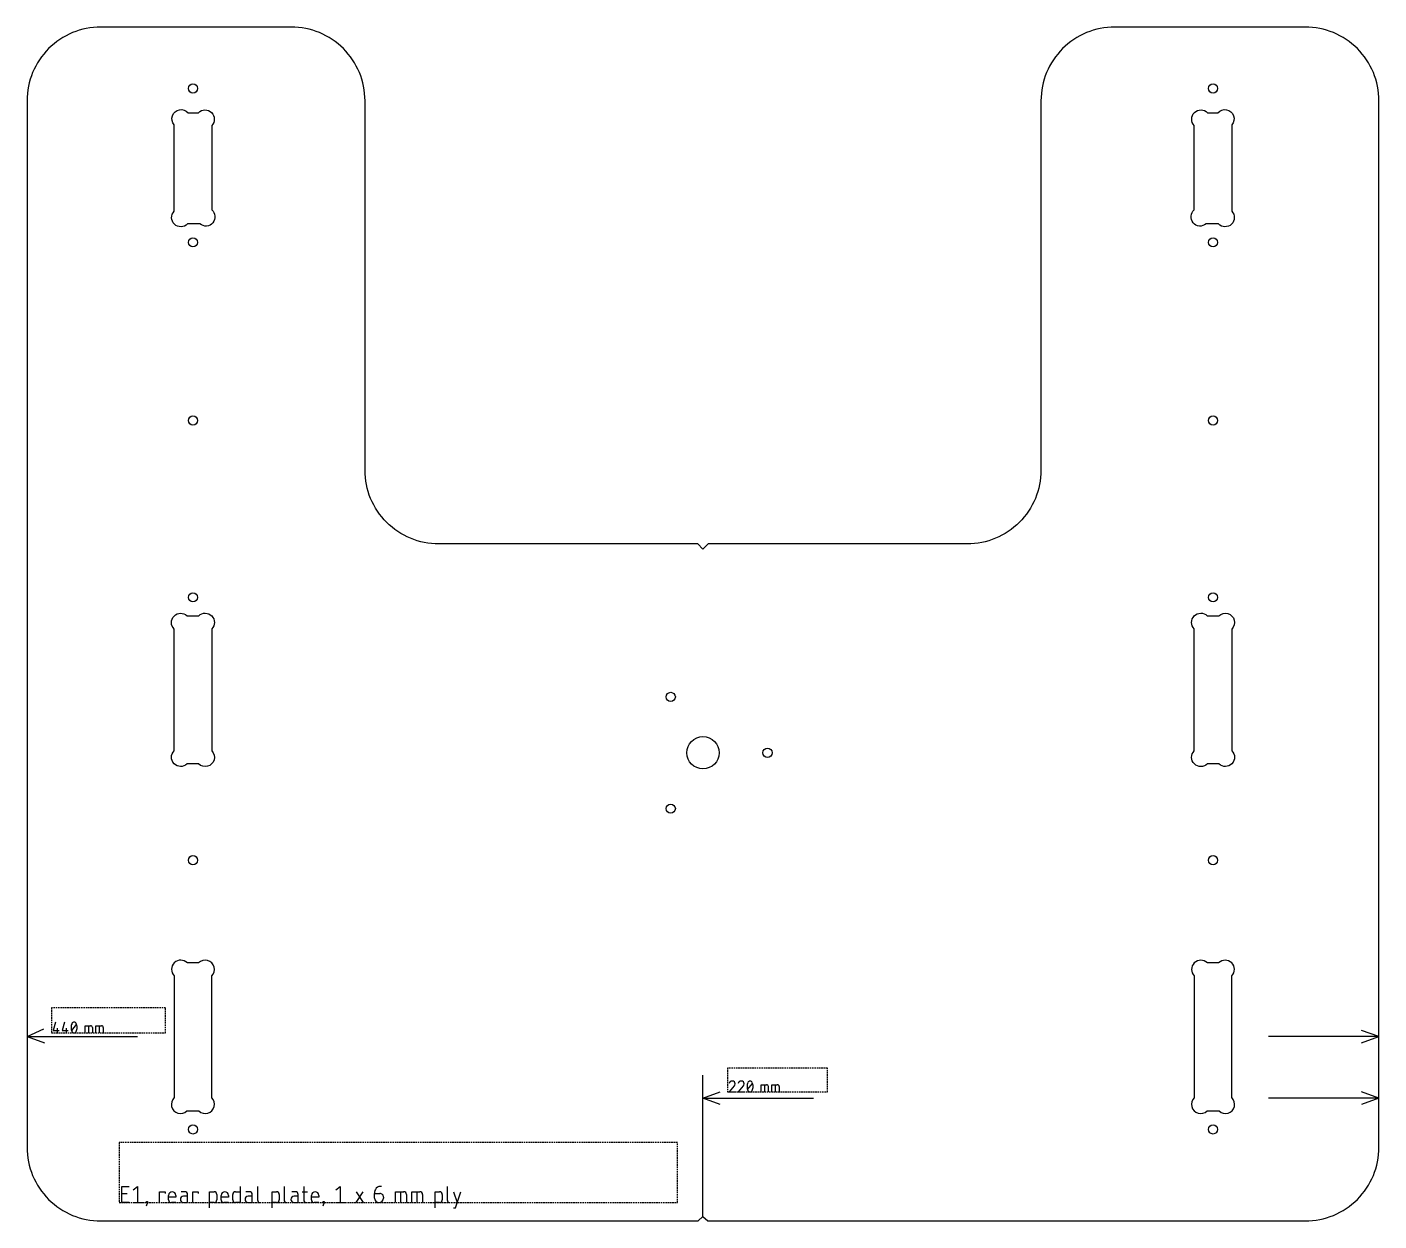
# Model space of a CAD drawing. Header units: millimetres. Extents: x 737 to 1177, y -2526 to -2138.
import ezdxf

# ---------------------------------------------------------------- set-up
doc = ezdxf.new("R2010")
doc.units = ezdxf.units.MM
doc.linetypes.add('DASHED', pattern=[0.75, 0.5, -0.25])
doc.layers.get('0').update_dxf_attribs({"linetype": 'CONTINUOUS'})
doc.layers.add('1', color=7, linetype='DASHED')

msp = doc.modelspace()

# ---------------------------------------------------------------- linework, layer by layer
for p, q in [((736.86, -2466.3), (742.31, -2463.78)), ((746.13, -2461.56), (745.35, -2464.29)), ((746.71, -2463.51), (746.71, -2465.07)), ((749.05, -2461.56), (748.27, -2464.29)), ((749.64, -2463.51), (749.64, -2465.07)), ((751.39, -2464.29), (752.95, -2462.34)), ((755.78, -2465.07), (755.78, -2462.73)), ((755.78, -2462.73), (757.54, -2462.73)), ((756.95, -2465.07), (756.95, -2462.73)), ((758.12, -2463.32), (758.12, -2465.07)), ((759.29, -2465.07), (759.29, -2462.73)), ((759.29, -2462.73), (761.05, -2462.73)), ((760.46, -2465.07), (760.46, -2462.73)), ((761.63, -2463.32), (761.63, -2465.07)), ((736.86, -2466.3), (772.86, -2466.3)), ((736.86, -2466.3), (742.5, -2468.36)), ((745.35, -2464.29), (747.3, -2464.29)), ((748.27, -2464.29), (750.22, -2464.29)), ((1176.86, -2466.3), (1140.86, -2466.3)), ((1176.86, -2466.3), (1171.22, -2464.25)), ((1171.22, -2468.36), (1176.86, -2466.3)), ((956.86, -2524.87), (956.86, -2478.87)), ((971.39, -2483.52), (972.95, -2481.57)), ((956.86, -2486.3), (962.5, -2484.25)), ((967.01, -2482.35), (965.35, -2484.3)), ((965.35, -2484.3), (967.3, -2484.3)), ((969.93, -2482.35), (968.27, -2484.3)), ((968.27, -2484.3), (970.22, -2484.3)), ((975.78, -2484.3), (975.78, -2481.96)), ((975.78, -2481.96), (977.54, -2481.96)), ((976.95, -2484.3), (976.95, -2481.96)), ((978.12, -2482.55), (978.12, -2484.3)), ((979.29, -2484.3), (979.29, -2481.96)), ((979.29, -2481.96), (981.05, -2481.96)), ((980.46, -2484.3), (980.46, -2481.96)), ((981.63, -2482.55), (981.63, -2484.3)), ((1176.86, -2486.3), (1171.22, -2484.25)), ((956.86, -2486.3), (992.86, -2486.3)), ((962.5, -2488.36), (956.86, -2486.3)), ((1176.86, -2486.3), (1140.86, -2486.3)), ((1176.86, -2486.3), (1171.22, -2488.36)), ((767.74, -2520.3), (767.74, -2515.04)), ((767.74, -2515.04), (770.08, -2515.04)), ((771.4, -2516.21), (772.86, -2515.04)), ((772.86, -2515.04), (772.86, -2520.3)), ((780.02, -2520.3), (780.02, -2516.79)), ((780.02, -2516.79), (781.78, -2516.79)), ((781.78, -2516.79), (781.78, -2517.38)), ((788.21, -2516.79), (787.04, -2516.79)), ((790.85, -2520.3), (790.85, -2516.79)), ((790.85, -2516.79), (792.6, -2516.79)), ((792.6, -2516.79), (792.6, -2517.38)), ((796.26, -2522.06), (796.26, -2516.79)), ((796.26, -2516.79), (797.72, -2516.79)), ((804.74, -2516.79), (806.2, -2516.79)), ((806.2, -2515.04), (806.2, -2520.3)), ((809.27, -2516.79), (808.1, -2516.79)), ((811.91, -2515.04), (811.91, -2519.43)), ((816.59, -2522.06), (816.59, -2516.79)), ((816.59, -2516.79), (818.05, -2516.79)), ((820.54, -2515.04), (820.54, -2519.43)), ((824.19, -2516.79), (823.02, -2516.79)), ((826.39, -2516.79), (828.14, -2516.79)), ((826.97, -2515.04), (826.97, -2519.43)), ((837.35, -2516.21), (838.82, -2515.04)), ((838.82, -2515.04), (838.82, -2520.3)), ((843.94, -2520.3), (846.28, -2516.79)), ((843.94, -2516.79), (846.28, -2520.3)), ((856.81, -2520.3), (856.81, -2516.79)), ((856.81, -2516.79), (859.44, -2516.79)), ((858.56, -2520.3), (858.56, -2516.79)), ((862.07, -2520.3), (862.07, -2516.79)), ((862.07, -2516.79), (864.7, -2516.79)), ((863.83, -2520.3), (863.83, -2516.79)), ((869.68, -2522.06), (869.68, -2516.79)), ((869.68, -2516.79), (871.14, -2516.79)), ((873.62, -2515.04), (873.62, -2519.43)), ((875.67, -2516.79), (876.84, -2520.3)), ((876.26, -2522.06), (878.01, -2516.79)), ((767.74, -2517.38), (769.49, -2517.38)), ((770.08, -2520.3), (767.74, -2520.3)), ((771.4, -2520.3), (774.32, -2520.3)), ((776.08, -2520.3), (775.64, -2521.47)), ((775.78, -2520.3), (775.78, -2520.01)), ((775.78, -2520.01), (776.08, -2520.01)), ((776.08, -2520.3), (775.78, -2520.3)), ((776.08, -2520.01), (776.08, -2520.3)), ((782.95, -2519.43), (782.95, -2517.96)), ((785.29, -2518.55), (782.95, -2518.55)), ((785.29, -2520.3), (783.83, -2520.3)), ((785.29, -2517.96), (785.29, -2518.55)), ((789.09, -2518.26), (787.78, -2518.26)), ((787.78, -2520.3), (789.09, -2520.3)), ((789.09, -2520.3), (789.09, -2517.67)), ((797.72, -2520.3), (796.26, -2520.3)), ((798.6, -2517.67), (798.6, -2519.43)), ((800.06, -2519.43), (800.06, -2517.96)), ((802.4, -2518.55), (800.06, -2518.55)), ((802.4, -2520.3), (800.94, -2520.3)), ((802.4, -2517.96), (802.4, -2518.55)), ((803.86, -2519.43), (803.86, -2517.67)), ((806.2, -2520.3), (804.74, -2520.3)), ((810.15, -2518.26), (808.84, -2518.26)), ((808.84, -2520.3), (810.15, -2520.3)), ((810.15, -2520.3), (810.15, -2517.67)), ((818.05, -2520.3), (816.59, -2520.3)), ((818.93, -2517.67), (818.93, -2519.43)), ((825.07, -2518.26), (823.75, -2518.26)), ((823.75, -2520.3), (825.07, -2520.3)), ((825.07, -2520.3), (825.07, -2517.67)), ((827.85, -2520.3), (828.14, -2520.3)), ((829.46, -2519.43), (829.46, -2517.96)), ((831.8, -2518.55), (829.46, -2518.55)), ((831.8, -2520.3), (830.33, -2520.3)), ((831.8, -2517.96), (831.8, -2518.55)), ((833.55, -2520.3), (833.11, -2521.47)), ((833.26, -2520.3), (833.26, -2520.01)), ((833.26, -2520.01), (833.55, -2520.01)), ((833.55, -2520.3), (833.26, -2520.3)), ((833.55, -2520.01), (833.55, -2520.3)), ((837.35, -2520.3), (840.28, -2520.3)), ((849.93, -2517.38), (851.69, -2517.38)), ((849.93, -2518.84), (849.93, -2517.38)), ((852.86, -2518.55), (852.86, -2518.84)), ((860.32, -2517.67), (860.32, -2520.3)), ((865.58, -2517.67), (865.58, -2520.3)), ((871.14, -2520.3), (869.68, -2520.3)), ((872.02, -2517.67), (872.02, -2519.43)), ((875.67, -2522.06), (876.26, -2522.06))]:
    msp.add_line(p, q)
for points in [[(736.86, -2502.3, 0.414214), (760.86, -2526.3), (955.29, -2526.3), (956.86, -2524.87), (958.44, -2526.3), (1152.86, -2526.3, 0.414214), (1176.86, -2502.3), (1176.86, -2161.62, 0.414214), (1152.86, -2137.62), (1090.86, -2137.62, 0.414214), (1066.86, -2161.62), (1066.86, -2281.89, -0.414214), (1042.86, -2305.89), (958.52, -2305.89), (956.86, -2307.55), (955.2, -2305.89), (870.86, -2305.89, -0.414214), (846.86, -2281.89), (846.86, -2161.62, 0.414214), (822.86, -2137.62), (760.86, -2137.62, 0.414214), (736.86, -2161.62)], [(784.76, -2197.58), (784.76, -2169.47, -1), (789.28, -2165.52), (792.67, -2165.52, -1), (796.96, -2169.71), (796.96, -2197.11, -1), (793.12, -2201.72), (789.1, -2201.72, -1)], [(1128.96, -2169.47), (1128.96, -2197.58, -1), (1124.62, -2201.72), (1120.6, -2201.72, -1), (1116.76, -2197.11), (1116.76, -2169.71, -1), (1121.06, -2165.52), (1124.44, -2165.52, -1)], [(784.76, -2373.2), (784.76, -2333.61, -1), (788.94, -2329.3), (792.74, -2329.3, -1), (796.96, -2333.57), (796.96, -2373.27, -1), (792.71, -2377.5), (788.94, -2377.5, -1)], [(1128.96, -2333.61), (1128.96, -2373.2, -1), (1124.78, -2377.5), (1121.02, -2377.5, -1), (1116.76, -2373.27), (1116.76, -2333.57, -1), (1120.98, -2329.3), (1124.78, -2329.3, -1)], [(792.79, -2490.5, 1), (796.96, -2486.19), (796.96, -2446.54, 1), (792.71, -2442.3), (789.04, -2442.3, 1), (784.76, -2446.51), (784.76, -2486.16, 1), (788.9, -2490.5)], [(1116.76, -2486.19, 1), (1120.93, -2490.5), (1124.83, -2490.5, 1), (1128.96, -2486.16), (1128.96, -2446.51, 1), (1124.69, -2442.3), (1121.01, -2442.3, 1), (1116.76, -2446.54)]]:
    msp.add_lwpolyline(points, format="xyb", close=True)
for centre, radius in [((790.86, -2157.62), 1.5), ((1122.86, -2157.62), 1.5), ((790.86, -2207.72), 1.5), ((1122.86, -2207.72), 1.5), ((790.86, -2265.72), 1.5), ((1122.86, -2265.72), 1.5), ((790.86, -2323.3), 1.5), ((1122.86, -2323.3), 1.5), ((946.36, -2355.7), 1.5), ((956.86, -2373.89), 5.25), ((977.86, -2373.89), 1.5), ((946.36, -2392.07), 1.5), ((790.86, -2408.86), 1.5), ((1122.86, -2408.86), 1.5), ((790.86, -2496.5), 1.5), ((1122.86, -2496.5), 1.5)]:
    msp.add_circle(centre, radius)
for centre, radius, start, end in [((753.54, -2463.19), 2.34, 150.8715, 183.1392), ((753.54, -2463.44), 2.34, 176.8608, 209.1285), ((752.09, -2462.17), 0.615, 82.5585, 168.5169), ((752.25, -2462.17), 0.615, 11.4831, 97.4415), ((750.81, -2463.19), 2.34, -3.1393, 29.1285), ((750.81, -2463.44), 2.34, -29.1285, 3.1392), ((757.61, -2463.25), 0.52, -7.7686, 97.7686), ((761.12, -2463.25), 0.52, -7.7686, 97.7686), ((752.09, -2464.46), 0.615, 191.4831, 277.4415), ((752.25, -2464.46), 0.615, 262.5585, 348.5169), ((966.3, -2481.76), 0.973, 83.0482, 169.0066), ((966.53, -2481.57), 0.779, -7.7686, 97.7686), ((969.23, -2481.76), 0.973, 83.0482, 169.0066), ((969.45, -2481.57), 0.779, -7.7686, 97.7686), ((973.54, -2482.42), 2.34, 150.8715, 183.1392), ((972.09, -2481.4), 0.615, 82.5585, 168.5169), ((972.25, -2481.4), 0.615, 11.4831, 97.4415), ((970.81, -2482.42), 2.34, -3.1393, 29.1285), ((966.52, -2481.74), 0.784, -51.4833, 5.0861), ((969.44, -2481.74), 0.784, -51.4833, 5.0861), ((973.54, -2482.68), 2.34, 176.8608, 209.1285), ((972.09, -2483.69), 0.615, 191.4831, 277.4415), ((972.25, -2483.69), 0.615, 262.5585, 348.5169), ((970.81, -2482.68), 2.34, -29.1285, 3.1392), ((977.61, -2482.48), 0.52, -7.7686, 97.7686), ((981.12, -2482.48), 0.52, -7.7686, 97.7686), ((784.12, -2517.96), 1.17, 0, 180), ((788.32, -2517.57), 0.779, -7.7686, 97.7686), ((797.83, -2517.57), 0.779, -7.7686, 97.7686), ((801.23, -2517.96), 1.17, 0, 180), ((804.63, -2517.57), 0.779, 82.2314, 187.7686), ((809.38, -2517.57), 0.779, -7.7686, 97.7686), ((818.15, -2517.57), 0.779, -7.7686, 97.7686), ((824.3, -2517.57), 0.779, -7.7686, 97.7686), ((830.63, -2517.96), 1.17, 0, 180), ((851.99, -2517.1), 2.08, 82.2314, 187.7686), ((859.54, -2517.57), 0.779, -7.7686, 97.7686), ((864.81, -2517.57), 0.779, -7.7686, 97.7686), ((871.24, -2517.57), 0.779, -7.7686, 97.7686), ((783.72, -2519.53), 0.779, 172.2314, 277.7686), ((787.78, -2519.28), 1.02, 90, 270), ((797.83, -2519.53), 0.779, -97.7686, 7.7686), ((800.83, -2519.53), 0.779, 172.2314, 277.7686), ((804.63, -2519.53), 0.779, 172.2314, 277.7686), ((808.84, -2519.28), 1.02, 90, 270), ((812.68, -2519.53), 0.779, 172.2314, 277.7686), ((818.15, -2519.53), 0.779, -97.7686, 7.7686), ((821.31, -2519.53), 0.779, 172.2314, 277.7686), ((823.75, -2519.28), 1.02, 90, 270), ((827.74, -2519.53), 0.779, 172.2314, 277.7686), ((830.23, -2519.53), 0.779, 172.2314, 277.7686), ((851.39, -2518.84), 1.46, -180, 0), ((851.83, -2518.41), 1.04, -7.7686, 97.7686), ((871.24, -2519.53), 0.779, -97.7686, 7.7686), ((874.4, -2519.53), 0.779, 172.2314, 277.7686)]:
    msp.add_arc(centre, radius, start, end)
at = {"layer": '1'}
for p, q in [((781.95, -2456.95), (744.86, -2456.95)), ((744.86, -2456.95), (744.86, -2465.07)), ((781.95, -2465.07), (781.95, -2456.95)), ((744.86, -2465.07), (781.95, -2465.07)), ((997.36, -2476.51), (964.86, -2476.51)), ((964.86, -2476.51), (964.86, -2484.3)), ((997.36, -2484.3), (997.36, -2476.51)), ((964.86, -2484.3), (997.36, -2484.3)), ((948.52, -2500.8), (766.86, -2500.8)), ((766.86, -2500.8), (766.86, -2520.3)), ((948.52, -2520.3), (948.52, -2500.8)), ((766.86, -2520.3), (948.52, -2520.3))]:
    msp.add_line(p, q, dxfattribs=at)

doc.saveas('drawing.dxf')
